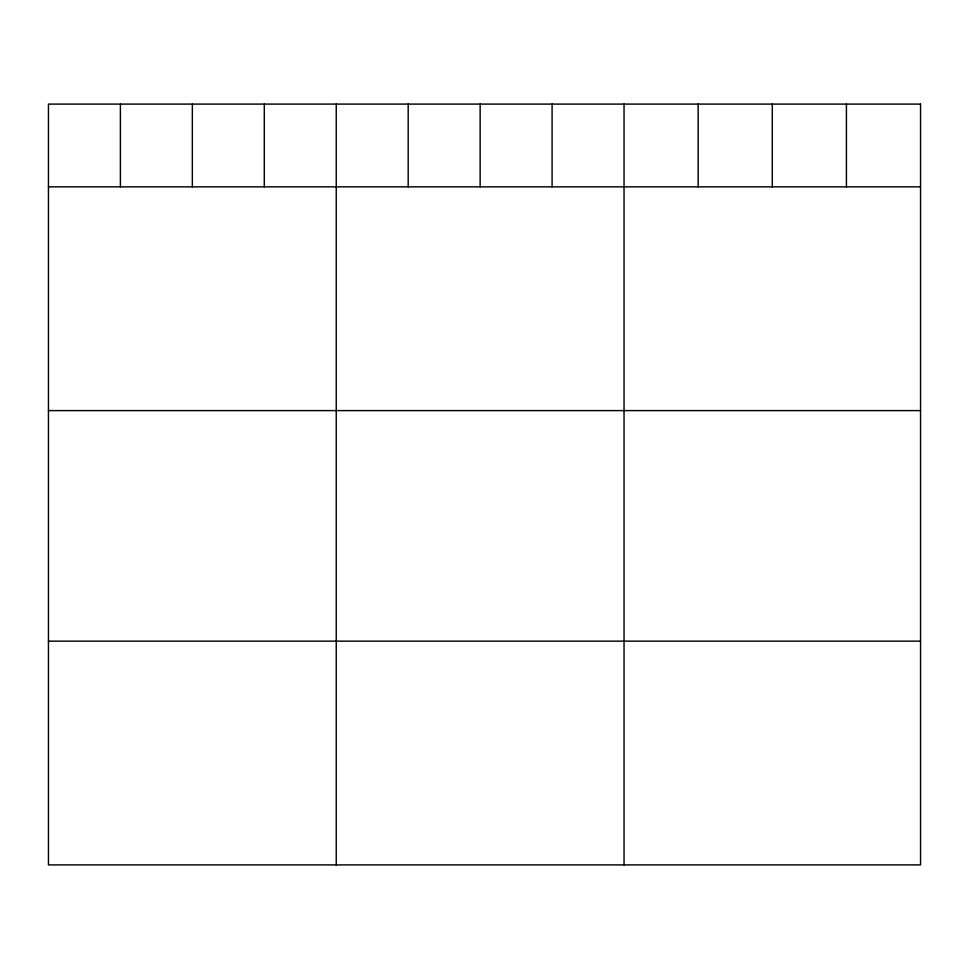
<?xml version="1.0" encoding="UTF-8"?>
<svg xmlns="http://www.w3.org/2000/svg" width="969" height="969" viewBox="0 0 969 969"><rect width="100%" height="100%" fill="white"/><g stroke="black" fill="none" stroke-linecap="round" stroke-linejoin="round"><path stroke-width="1.45" d="M48.45 186.847L920.55 186.847M48.45 410.602L920.55 410.602M48.45 641.151L920.55 641.151M846.421 104.095L846.421 186.847M772.293 104.095L772.293 186.847M698.164 104.095L698.164 186.847M624.036 104.095L624.036 864.905M552.088 104.095L552.088 186.847M480.139 104.095L480.139 186.847M408.191 104.095L408.191 186.847M336.243 104.095L336.243 864.905M264.295 104.095L264.295 186.847M192.346 104.095L192.346 186.847M120.398 104.095L120.398 186.847M920.55 104.095L48.45 104.095L48.45 864.905L920.55 864.905L920.55 104.095"/></g></svg>
